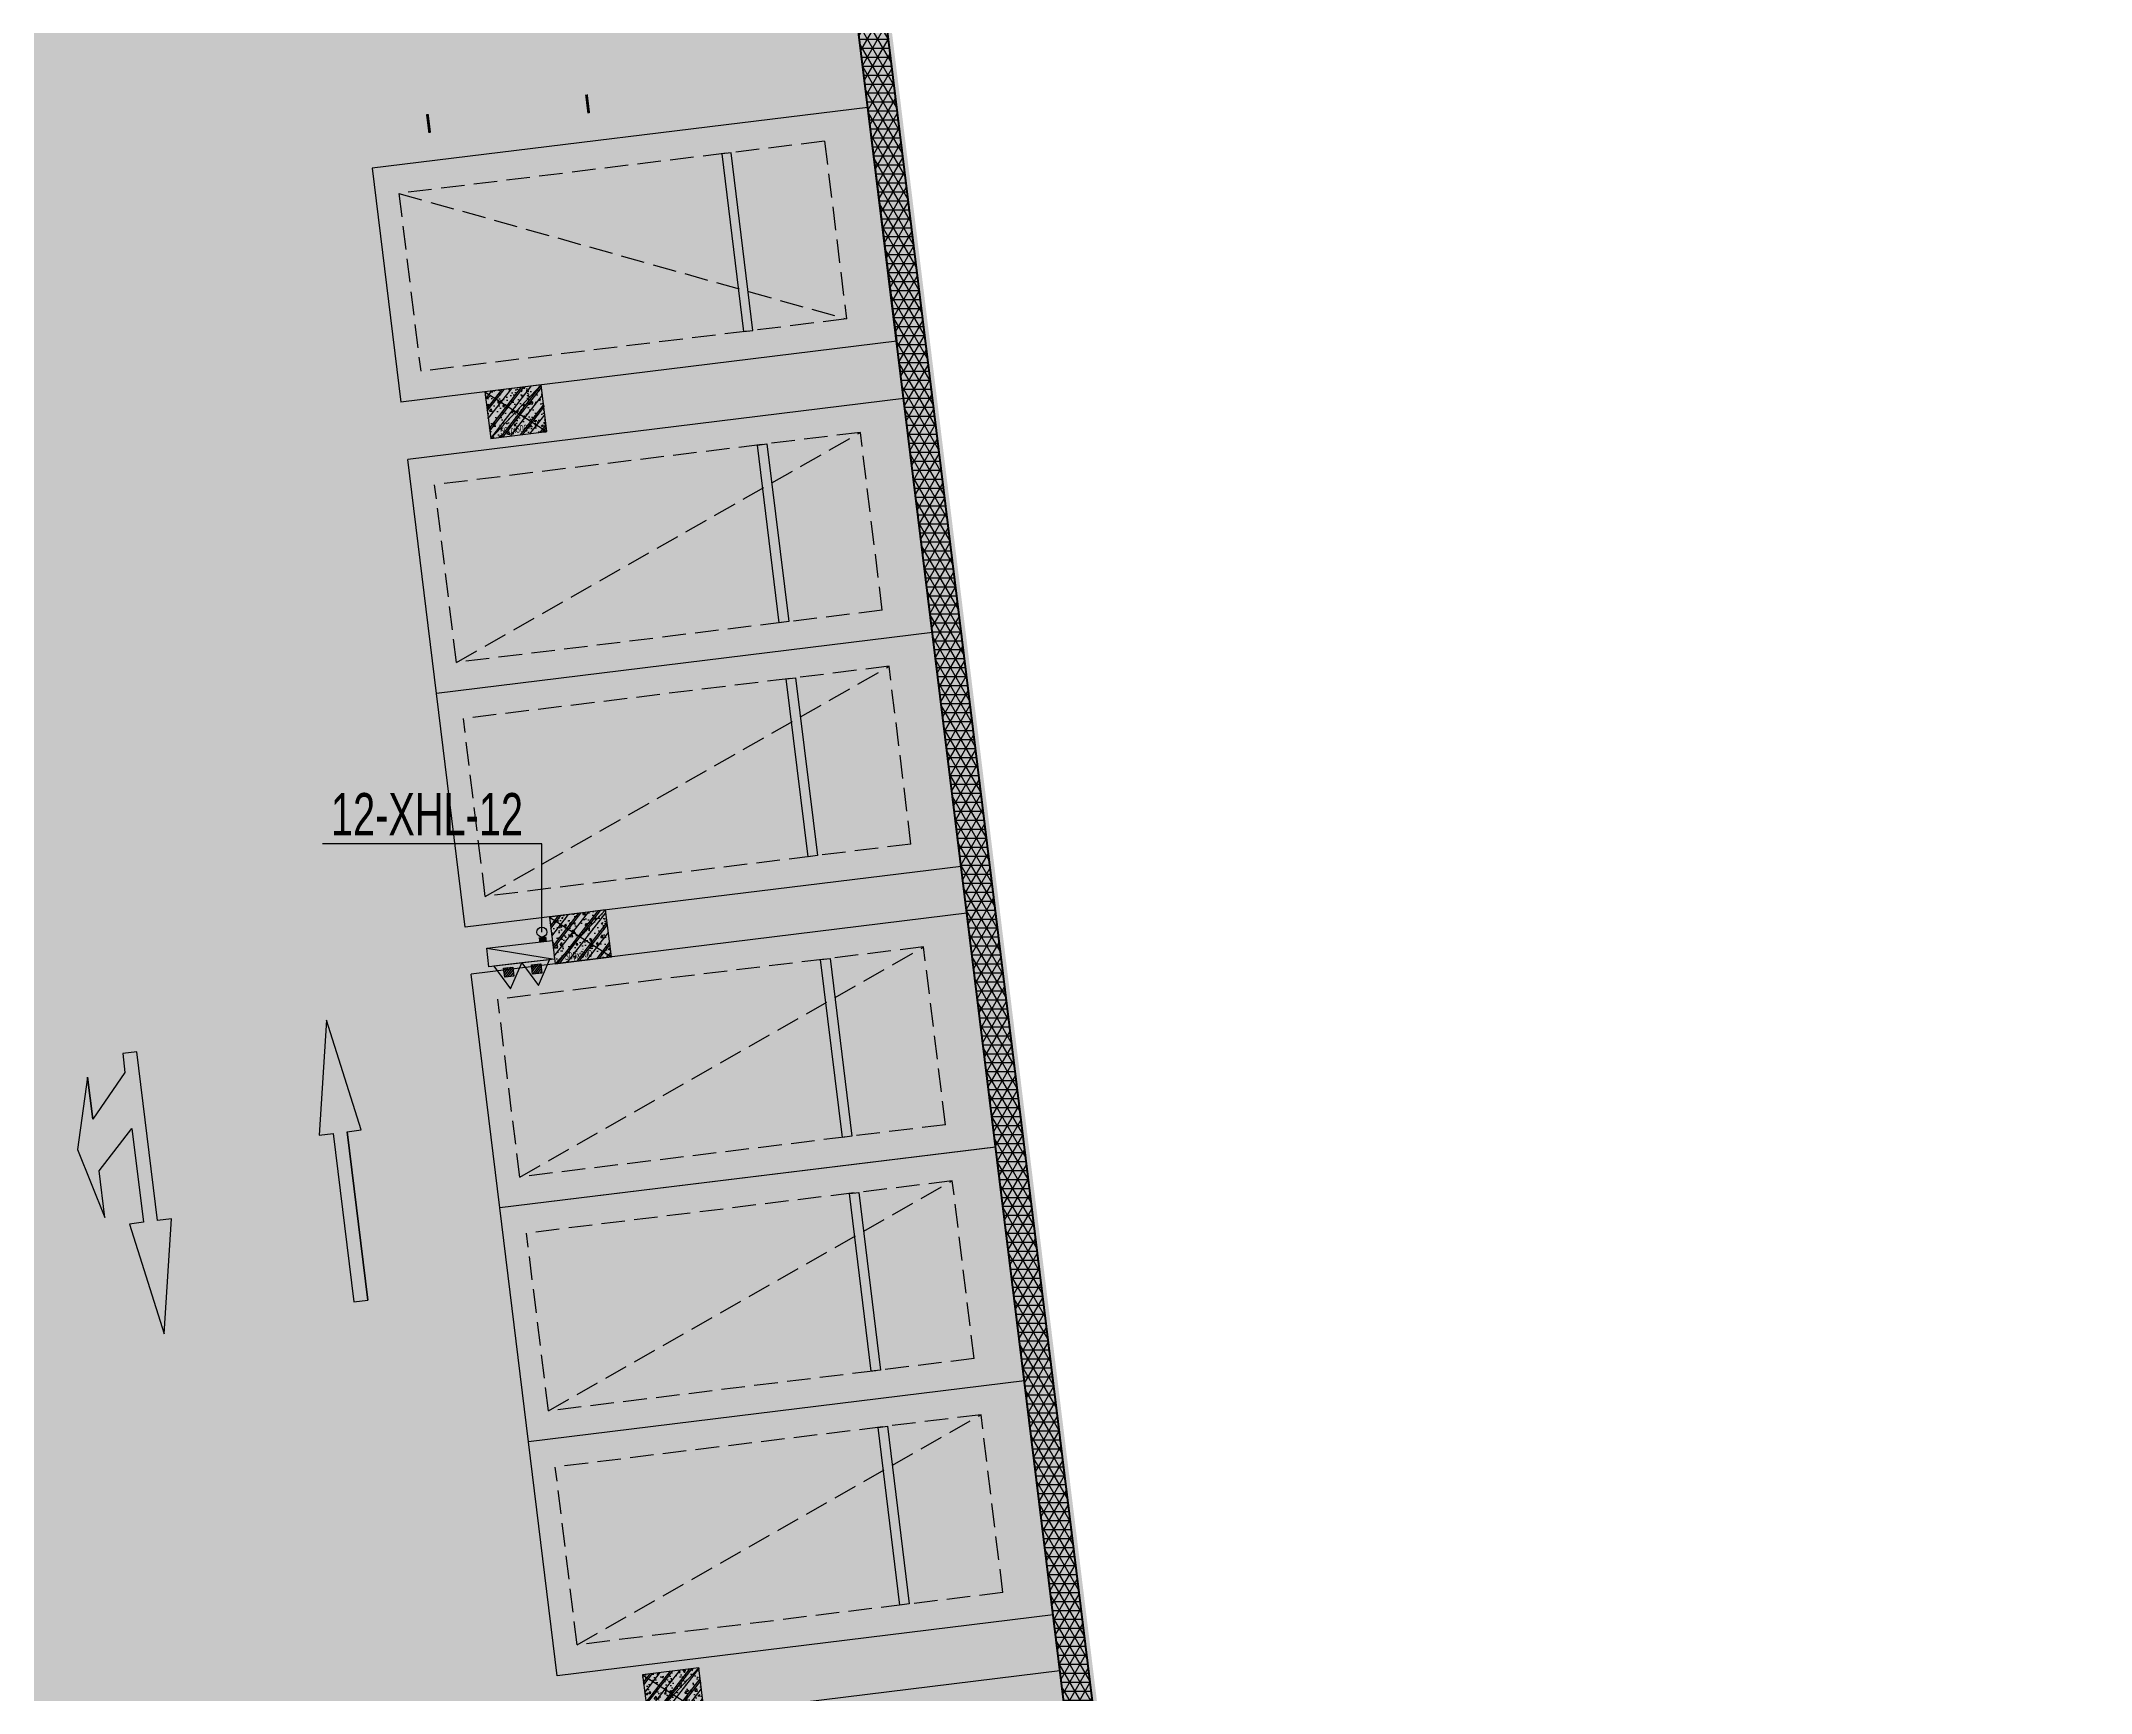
# Model space of a CAD drawing. Extents: x -1338203 to 1886333, y -530034 to 1031844.
# Drawn here: x 825756 to 847502, y -423773 to -406247 of the extents above; entities that cross this region are included whole.
import ezdxf
from ezdxf.enums import TextEntityAlignment as Align

# ---------------------------------------------------------------- set-up
doc = ezdxf.new("R2010")
doc.units = 0
doc.header["$LTSCALE"] = 1000
doc.header["$MEASUREMENT"] = 0
doc.linetypes.add('A-001-平面B2$0$__DASH', pattern=[0.35, 0.25, -0.1])
for name, color, linetype in [('M001-预留预埋B2$0$0M-A-LD', 4, 'Continuous'), ('p-a-regular', 5, 'Continuous'), ('S001南区墙柱$0$0S-CW-HATCH', 251, 'Continuous'), ('S001南区墙柱$0$0S-CW-HATCH-UP', 251, 'Continuous'), ('S001南区墙柱$0$0S-F-WALL-HATCH', 251, 'Continuous'), ('S001南区墙柱$0$0S-F-WALL-HATCH-UP', 251, 'Continuous'), ('S001南区墙柱$0$S001-墙柱B1_1$0$0S-CC-LINE', 52, 'Continuous'), ('S001南区墙柱$0$S001-墙柱B1_1$0$0S-CW-HATCH-UP', 251, 'Continuous'), ('中心线', 42, 'Continuous'), ('地面指向箭头', 7, 'Continuous'), ('负二层消火栓$0$负二层消火栓$0$0P-ACC-FH', 7, 'Continuous'), ('负二层消火栓$0$负二层消火栓$0$0P-DIM-FH', 3, 'Continuous'), ('负二层消火栓$0$负二层消火栓$0$0P-PIPE-FH', 1, 'Continuous'), ('负二层消火栓$0$负二层消火栓$0$0P-VPIPE-FH', 1, 'Continuous'), ('负二层消火栓$0$负二层消火栓$1$0P-EQUIP-FH', 7, 'Continuous')]:
    doc.layers.add(name, color=color, linetype=linetype)
doc.layers.add('p-a-regular-narrow', color=7, linetype='Continuous', true_color=0x9600ff)
doc.layers.add('p-a-wall', color=7, linetype='Continuous', lineweight=50)
doc.layers.add('p-h-walkable', color=7, linetype='Continuous', lineweight=70, true_color=0xf0f0f0)
doc.layers.add('S001南区墙柱$0$S001-墙柱B1_1$0$0S-A-TIPS', color=10, linetype='Continuous', plot=False)
doc.styles.add('S001南区墙柱$0$S001-墙柱B1_1$0$AAD-S', font='aad-s.shx', dxfattribs={"width": 0.7, "bigfont": 'aad-hztxt.shx'})
doc.styles.add('负二层消火栓$0$负二层消火栓$0$AAD-S', font='aad-s.shx', dxfattribs={"width": 0.7, "bigfont": 'aad-hztxt.shx'})

# ---------------------------------------------------------------- blocks, each defined once
blk = doc.blocks.new('M001-预留预埋B2')
at = {"layer": 'M001-预留预埋B2$0$0M-A-LD'}
blk.add_lwpolyline([(63514, -243611, 0, 0, 0), (65201, -243403, 30, 30, 0), (65177, -243205, 0, 0, 0), (63489, -243412, 30, 30, 0), (63514, -243611, 30, 30, 0)], format="xyseb", dxfattribs=at)
blk = doc.blocks.new('负二层消火栓$0$负二层消火栓$1$$TwtSys$00000546')
h = blk.add_hatch()
h.set_pattern_fill('ANSI31', color=256, scale=200, style=0)
h.set_pattern_definition([(45, (-38543.802, -6670.83), (-17.67767, 17.67767), [])])
h.paths.add_polyline_path([(-65, 174), (65, 174), (65, 44), (-65, 44)])
for points in [[(0, 344), (-198, 0), (198, 0)], [(-65, 174), (65, 174), (65, 44), (-65, 44)]]:
    blk.add_lwpolyline(points, close=True)
blk = doc.blocks.new('负二层消火栓$0$负二层消火栓$0$$TwtSys$00000434')
for p, q in [((-0.5, 0.5), (-0.5, -0.5)), ((-0.5, -0.5), (0.5, 0.5)), ((0.5, 0.5), (-0.5, 0.5)), ((0.5, -0.5), (0.5, 0.5)), ((-0.5, -0.5), (0.5, -0.5))]:
    blk.add_line(p, q)
blk.add_solid([(0.5, -0.5), (0.5, 0.5), (-0.5, -0.5)])
blk = doc.blocks.new('负二层消火栓')
at = {"layer": '负二层消火栓$0$负二层消火栓$0$0P-DIM-FH'}
for p, q in [((64704, -251155, 800), (62377, -251155, 800)), ((64704, -252090, 800), (64704, -251155, 800))]:
    blk.add_line(p, q, dxfattribs=at)
at = {"layer": '负二层消火栓$0$负二层消火栓$0$0P-PIPE-FH', "linetype": 'Continuous', "const_width": 82.5}
blk.add_lwpolyline([(64711, -252142), (64716, -252189)], dxfattribs=at)
at = {"layer": '负二层消火栓$0$负二层消火栓$0$0P-VPIPE-FH', "linetype": 'Continuous'}
blk.add_circle((64704, -252090), 52.5, dxfattribs=at)
at = {"layer": '负二层消火栓$0$负二层消火栓$0$0P-ACC-FH', "xscale": -700, "yscale": 200, "zscale": 700, "rotation": 186.669974410336}
blk.add_blockref('负二层消火栓$0$负二层消火栓$0$$TwtSys$00000434', (64479, -252318), dxfattribs=at)
at = {"layer": '负二层消火栓$0$负二层消火栓$1$0P-EQUIP-FH', "xscale": 0.7499999999999999, "yscale": 0.7499999999999999, "zscale": 0.7499999999999999, "rotation": 186.6699744103359}
for p in [(64343, -252434, 800), (64639, -252400, 800)]:
    blk.add_blockref('负二层消火栓$0$负二层消火栓$1$$TwtSys$00000546', p, dxfattribs=at)
at = {"layer": '负二层消火栓$0$负二层消火栓$0$0P-DIM-FH', "color": 7, "style": '负二层消火栓$0$负二层消火栓$0$AAD-S', "width": 0.7}
blk.add_text('12-XHL-12', height=450, dxfattribs=at).set_placement((62467, -251065, 800))
blk = doc.blocks.new('直行右转或左转')
at = {"layer": '地面指向箭头'}
blk.add_hatch(color=251, dxfattribs=at).paths.add_polyline_path([(3219528, 2452519), (3218327, 2452294), (3218327, 2452444), (3217325, 2452444), (3217726, 2452044), (3218227, 2452044), (3217476, 2451843), (3216725, 2452044), (3217175, 2452044), (3216725, 2452444), (3216524, 2452444), (3216524, 2452594), (3218327, 2452594), (3218327, 2452745)])
at = {"layer": '地面指向箭头', "color": 251}
blk.add_lwpolyline([(3216725, 2452044), (3217175, 2452044), (3216725, 2452044), (3217476, 2451843), (3218227, 2452044), (3217726, 2452044), (3217325, 2452444), (3218327, 2452444), (3218327, 2452294), (3219528, 2452519), (3218327, 2452745), (3218327, 2452594), (3216524, 2452594), (3216524, 2452444), (3216725, 2452444), (3217175, 2452044)], dxfattribs=at)
blk = doc.blocks.new('直行')
at = {"layer": '地面指向箭头'}
blk.add_hatch(color=251, dxfattribs=at).paths.add_polyline_path([(-29241, 4059962), (-29466, 4058762), (-29316, 4058762), (-29316, 4056961), (-29166, 4056961), (-29166, 4058762), (-29016, 4058762)])
at = {"layer": '地面指向箭头', "color": 251}
blk.add_lwpolyline([(-29316, 4058762), (-29316, 4056961), (-29316, 4058762), (-29316, 4058762), (-29466, 4058762), (-29241, 4059962), (-29016, 4058762), (-29166, 4058762), (-29166, 4056961), (-29316, 4056961), (-29316, 4056961)], dxfattribs=at)
blk = doc.blocks.new('A$C3d42903c')
at = {"layer": '中心线', "color": 251, "const_width": 150}
for points in [[(413950, 120835), (413706, 122820)], [(414437, 116865), (414194, 118850)], [(414925, 112894), (414681, 114879)], [(415412, 108924), (415169, 110909)]]:
    blk.add_lwpolyline(points, dxfattribs=at)
at = {"layer": '地面指向箭头', "color": 251, "xscale": -1, "rotation": 6.999982029857957}
blk.add_blockref('直行', (881898, -3920661), dxfattribs=at)
at = {"layer": '地面指向箭头', "color": 251, "linetype": 'Continuous', "rotation": 276.9999820298574}
blk.add_blockref('直行右转或左转', (-2412182, 3005920), dxfattribs=at)
blk = doc.blocks.new('S001南区墙柱$0$AAD_BLOCK_20230215093950878')
at = {"layer": 'S001南区墙柱$0$0S-CW-HATCH'}
h = blk.add_hatch(color=256, dxfattribs=at)
h.dxf.hatch_style = 1
h.paths.add_polyline_path([(-300, -250), (300, -250), (300, 250), (-300, 250)])
at = {"layer": 'S001南区墙柱$0$0S-CW-HATCH-UP'}
h = blk.add_hatch(dxfattribs=at)
h.set_pattern_fill('钢筋混凝土', color=256, scale=30, pattern_type=2)
h.set_pattern_definition([(45, (-42203.53, -84001.15), (-106.06602, 106.06602), []), (50, (-42203.53, -84001.15), (215.17805, -18.82564), [22.5, -247.5]), (355, (-42203.53, -84001.15), (-41.6254, 225.65764), [18, -198]), (100.4514, (-42185.6, -84002.72), (173.5528, 206.83186), [19.12206, -210.34263]), (46.1842, (-42203.53, -83941.15), (320.1723, -49.6557), [33.75, -371.25]), (96.6356, (-42176.85, -83945.3), (280.3988, 292.2354), [28.6831, -315.5139]), (351.1842, (-42203.53, -83941.15), (280.3986, 292.2356), [27, -297]), (21, (-42173.53, -83956.15), (179.0721, -120.78567), [22.5, -247.5]), (326, (-42173.53, -83956.15), (72.9946, 217.545), [18, -198]), (71.4514, (-42158.6, -83966.21), (252.0668, 96.75915), [19.12206, -210.34263]), (37.5, (-42203.53, -84001.15), (3.647957, 99.868156), [1.5, -195.6, 1.5, -201, 1.5, -198.75]), (7.5, (-42203.53, -84001.15), (78.92086, 118.32351), [1.5, -114.6, 1.5, -191.1, 1.5, -75.75]), (327.5, (-42270.43, -84001.15), (160.14673, -6.76646), [1.5, -75, 1.5, -234, 1.5, -310.5]), (317.5, (-42300.43, -84001.15), (174.95585, 30.0315), [1.5, -97.5, 1.5, -155.4, 1.5, -220.5])])
h.paths.add_polyline_path([(-300, -250), (300, -250), (300, 250), (-300, 250)])
at = {"layer": 'S001南区墙柱$0$S001-墙柱B1_1$0$0S-CW-HATCH-UP', "transparency": 33554661}
h = blk.add_hatch(dxfattribs=at)
h.set_pattern_fill('钢筋混凝土', color=0, scale=30)
h.set_pattern_definition([(45, (48108.52, -15514.205), (-53.03301, 53.03301), []), (50, (48108.52, -15514.2), (215.17805, -18.82564), [22.5, -247.5]), (355, (48108.52, -15514.2), (-41.6254, 225.6576), [18, -198]), (100.4514, (48126.45, -15515.77), (173.5528, 206.8319), [19.1221, -210.3426]), (46.1842, (48108.52, -15454.2), (320.1723, -49.6557), [33.75, -371.25]), (96.6356, (48135.2, -15458.34), (280.3988, 292.2354), [28.683, -315.514]), (351.1842, (48108.52, -15454.2), (280.3986, 292.2356), [27, -297]), (21, (48138.52, -15469.2), (179.0721, -120.78567), [22.5, -247.5]), (326, (48138.52, -15469.2), (72.9946, 217.545), [18, -198]), (71.4514, (48153.44, -15479.27), (252.0668, 96.75915), [19.1221, -210.3426]), (37.5, (48108.52, -15514.205), (3.64796, 99.86816), [0, -195.6, 0, -201, 0, -198.75]), (7.5, (48108.52, -15514.2), (78.92086, 118.32351), [0, -114.6, 0, -191.1, 0, -75.75]), (327.5, (48041.62, -15514.205), (160.14673, -6.76646), [0, -75, 0, -234, 0, -310.5]), (317.5, (48011.62, -15514.2), (174.95585, 30.0315), [0, -97.5, 0, -155.4, 0, -220.5])])
h.paths.add_polyline_path([(-300, -250), (300, -250), (300, 250), (-300, 250)])
at = {"layer": 'S001南区墙柱$0$S001-墙柱B1_1$0$0S-A-TIPS'}
for p, q in [((-300, 250), (300, -250)), ((300, 250), (-300, -250))]:
    blk.add_line(p, q, dxfattribs=at)
at = {"layer": 'S001南区墙柱$0$S001-墙柱B1_1$0$0S-CC-LINE'}
blk.add_lwpolyline([(-300, -250), (300, -250), (300, 250), (-300, 250)], close=True, dxfattribs=at)
at = {"layer": 'S001南区墙柱$0$S001-墙柱B1_1$0$0S-A-TIPS', "style": 'S001南区墙柱$0$S001-墙柱B1_1$0$AAD-S', "width": 0.7}
blk.add_text('500x600', height=75, dxfattribs=at).set_placement((-45, -187), align=Align.MIDDLE_CENTER)

msp = doc.modelspace()

# ---------------------------------------------------------------- hatches: boundary and pattern name
at = {"layer": 'p-h-walkable', "ltscale": 0.002}
h = msp.add_hatch(color=256, dxfattribs=at)
h.dxf.hatch_style = 1
h.paths.add_polyline_path([(728556.4, -320761.3), (728556.4, -348211.5), (746356.3, -348211.5), (750916.3, -338175), (842896.3, -338175), (843211.3, -349155), (839116.3, -349155), (839116.3, -377051.5), (864906.4, -377051.5), (864906.4, -390806.6), (875856.3, -395571.5), (875856.3, -404751.5), (834560.3, -404751.5), (839142.7, -442064.3), (869465.2, -438340.4), (871163.2, -452166.5), (873704.1, -451854.5), (877328.6, -464960.4), (761876, -479139.1), (761132.9, -468418.3), (764950.6, -465209), (763252.8, -451384.3), (799242.4, -446964.4), (793807.3, -404751.5), (750756.3, -404751.5), (751556.3, -388855), (648066.6, -388604.4), (648066.6, -380374.4), (641016.6, -380374.4), (641512.3, -365348.2), (660006.6, -364574.4), (660306.6, -340846.8), (656406.6, -340846.8), (656406.6, -336396.8), (656656.4, -340532.4), (656406.4, -332417.4), (712156.4, -332417.4), (712080.9, -320761.3)])
at = {"layer": 'S001南区墙柱$0$0S-F-WALL-HATCH'}
h = msp.add_hatch(color=256, dxfattribs=at)
h.dxf.hatch_style = 1
h.paths.add_polyline_path([(834249.3, -404679.2), (834547.3, -404642.6), (839142.9, -442063.7), (869465.5, -438339.8), (871171.6, -452235.5), (870873.7, -452272.1), (869204.1, -438674.2), (838881.9, -442398)])
at = {"layer": 'S001南区墙柱$0$0S-F-WALL-HATCH-UP'}
h = msp.add_hatch(dxfattribs=at)
h.set_pattern_fill('NET3', color=256, scale=30)
h.set_pattern_definition([(0, (763253.08, -472712.08), (0, 95.25), []), (60, (763253.08, -472712.08), (-82.48892, 47.625), []), (120, (763253.08, -472712.08), (-82.48892, -47.625), [])])
h.paths.add_polyline_path([(834249.3, -404679.2), (834547.3, -404642.6), (839142.9, -442063.7), (869465.5, -438339.8), (871171.6, -452235.5), (870873.7, -452272.1), (869204.1, -438674.2), (838881.9, -442398)])

# ---------------------------------------------------------------- linework, layer by layer
for p, q in [((834528.6, -406951.8), (829268.1, -407597.4)), ((834528.6, -406951.8), (834833.1, -409433.2)), ((829268.1, -407597.4), (829572.6, -410078.8)), ((834833.1, -409433.2), (829572.6, -410078.8)), ((834907.8, -410041), (829647.4, -410687.5)), ((835212.7, -412522.3), (834907.8, -410041)), ((829952.3, -413168.9), (829647.4, -410687.5)), ((835212.5, -412522.4), (829952.1, -413168.9)), ((835212.7, -412522.3), (829952.3, -413168.9)), ((835517.5, -415003.7), (835212.5, -412522.4)), ((830257.1, -415650.2), (829952.1, -413168.9)), ((835517.5, -415003.7), (830257.1, -415650.2)), ((835578.1, -415499.6), (830317.7, -416146.2)), ((835883.1, -417981), (835578.1, -415499.6)), ((830622.7, -418627.5), (830317.7, -416146.2)), ((835882.9, -417981), (830622.5, -418627.5)), ((835883.1, -417981), (830622.7, -418627.5)), ((836187.8, -420462.3), (835882.9, -417981)), ((830927.4, -421108.9), (830622.5, -418627.5)), ((836187.6, -420462.4), (830927.2, -421108.9)), ((836187.8, -420462.3), (830927.4, -421108.9)), ((836492.6, -422943.7), (836187.6, -420462.4)), ((831232.1, -423590.2), (830927.2, -421108.9)), ((836492.6, -422943.7), (831232.1, -423590.2)), ((836564.6, -423539.7), (831304.2, -424186.2)), ((836869.6, -426021), (836564.6, -423539.7))]:
    msp.add_line(p, q)
at = {"linetype": 'A-001-平面B2$0$__DASH'}
for p, q in [((834068.9, -407310.5), (829552.8, -407864.7)), ((834068.9, -407310.5), (834300.3, -409196.4)), ((829552.8, -407864.7), (829784.2, -409750.5)), ((834300.3, -409196.4), (829784.2, -409750.5)), ((834448.1, -410399.7), (829932.1, -410954.8)), ((834679.9, -412285.6), (834448.1, -410399.7)), ((830163.9, -412840.6), (829932.1, -410954.8)), ((834679.9, -412285.6), (830163.9, -412840.6)), ((834752.8, -412881.1), (830236.8, -413436.1)), ((834984.6, -414766.9), (834752.8, -412881.1)), ((830468.6, -415322), (830236.8, -413436.1)), ((834984.6, -414766.9), (830468.6, -415322)), ((835118.5, -415858.4), (830602.4, -416413.4)), ((835350.2, -417744.2), (835118.5, -415858.4)), ((830834.2, -418299.2), (830602.4, -416413.4)), ((835350.2, -417744.2), (830834.2, -418299.2)), ((835423.2, -418339.8), (830907.2, -418894.8)), ((835655, -420225.6), (835423.2, -418339.8)), ((831139, -420780.6), (830907.2, -418894.8)), ((835655, -420225.6), (831139, -420780.6)), ((835727.9, -420821.1), (831211.9, -421376.2)), ((835959.7, -422706.9), (835727.9, -420821.1)), ((831443.7, -423262), (831211.9, -421376.2)), ((835959.7, -422706.9), (831443.7, -423262))]:
    msp.add_line(p, q, dxfattribs=at)
for points in [[(833307.8, -409318.2), (833076.3, -407432.3), (832977.1, -407444.5), (833208.5, -409330.3)], [(833455.6, -410521.7), (833687.4, -412407.5), (833588.1, -412419.7), (833356.3, -410533.9)], [(833760.3, -413003.1), (833992.1, -414888.9), (833892.8, -414901.1), (833661.1, -413015.3)], [(834125.9, -415980.4), (834357.7, -417866.2), (834258.5, -417878.4), (834026.7, -415992.6)], [(834430.7, -418461.7), (834662.4, -420347.6), (834563.2, -420359.8), (834331.4, -418473.9)], [(834735.4, -420943.1), (834967.2, -422828.9), (834867.9, -422841.1), (834636.1, -420955.3)]]:
    msp.add_lwpolyline(points, close=True)
for points in [[(829552.8, -407864.7), (834300.3, -409196.4)], [(830163.9, -412840.6), (834448.1, -410399.7)], [(830468.6, -415322), (834752.8, -412881.1)], [(830834.2, -418299.2), (835118.5, -415858.4)], [(831139, -420780.6), (835423.2, -418339.8)], [(831443.7, -423262), (835727.9, -420821.1)]]:
    msp.add_lwpolyline(points, dxfattribs=at)
at = {"layer": 'p-a-regular', "ltscale": 0.002, "const_width": 1000}
for points in [[(829668.5, -408807.6), (834184.6, -408253.4)], [(830048, -411897.7), (834564, -411342.7)], [(830352.7, -414379), (834868.7, -413824)], [(830718.3, -417356.3), (835234.4, -416801.3)], [(831327.8, -422319.1), (835843.8, -421764)], [(825322.5, -422641.2), (820806.4, -423195.4)]]:
    msp.add_lwpolyline(points, dxfattribs=at)
at = {"layer": 'p-a-regular-narrow', "ltscale": 0.002, "const_width": 1000}
msp.add_lwpolyline([(831023.1, -419837.7), (835539.1, -419282.7)], dxfattribs=at)
at = {"layer": 'p-a-wall'}
msp.add_lwpolyline([(834249.3, -404679.2), (834547.3, -404642.6), (839142.9, -442063.7), (869465.5, -438339.8), (871171.6, -452235.5), (870873.7, -452272.1), (869204.1, -438674.2), (838881.9, -442398)], close=True, dxfattribs=at)
at = {"layer": 'p-h-walkable', "ltscale": 0.002, "const_width": 100, "elevation": -83050}
msp.add_lwpolyline([(864906.4, -377051.5), (864906.4, -390806.6), (875856.3, -395571.5), (875856.3, -404751.5), (834560.3, -404751.5), (839142.7, -442064.3), (869465.2, -438340.4), (871163.2, -452166.5), (873704.1, -451854.5), (877328.6, -464960.4), (761876, -479139.1), (761132.9, -468418.3), (764950.6, -465209), (763252.8, -451384.3), (799242.4, -446964.4), (793807.3, -404751.5), (750756.3, -404751.5), (751556.3, -388855), (648066.6, -388604.4)], dxfattribs=at)

# ---------------------------------------------------------------- block references
at = {"color": 0, "ltscale": 0.002}
msp.add_blockref('M001-预留预埋B2', (766365.4, -163610.9), dxfattribs=at)
at = {"ltscale": 0.002}
for name, p in [('M001-预留预埋B2', (766365.4, -163610.9)), ('负二层消火栓', (766365.4, -163610.9)), ('A$C3d42903c', (412646.2, -529238.7))]:
    msp.add_blockref(name, p, dxfattribs=at)
at = {"rotation": 7.166417273599052}
for p in [(830794.2, -410179.9), (831478, -415751.4), (832466.5, -423790.9)]:
    msp.add_blockref('S001南区墙柱$0$AAD_BLOCK_20230215093950878', p, dxfattribs=at)

doc.saveas('drawing.dxf')
